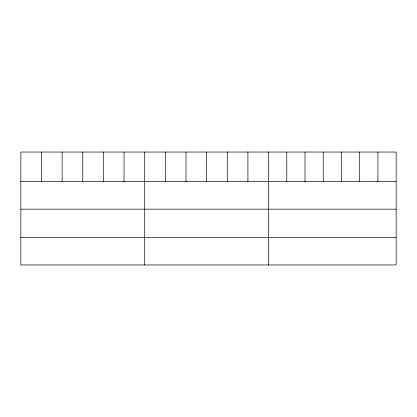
<?xml version="1.0" encoding="UTF-8"?>
<svg xmlns="http://www.w3.org/2000/svg" width="417" height="417" viewBox="0 0 417 417"><rect width="100%" height="100%" fill="white"/><g stroke="black" fill="none" stroke-linecap="round" stroke-linejoin="round"><path stroke-width="0.63" d="M396.15 181.687L396.15 264.957L20.85 264.957L20.85 152.043L396.15 152.043L396.15 181.687L20.85 181.687M20.85 209.167L396.15 209.167M20.85 237.476L396.15 237.476M377.922 152.043L377.922 181.687M359.694 152.043L359.694 181.687M341.466 152.043L341.466 181.687M323.232 152.043L323.232 181.687M305.004 152.043L305.004 181.687M286.776 152.043L286.776 181.687M268.548 152.043L268.548 264.957M247.906 152.043L247.906 181.687M227.265 152.043L227.265 181.687M206.623 152.043L206.623 181.687M185.982 152.043L185.982 181.687M165.34 152.043L165.34 181.687M144.699 152.043L144.699 264.957M124.058 152.043L124.058 181.687M103.416 152.043L103.416 181.687M82.775 152.043L82.775 181.687M62.133 152.043L62.133 181.687M41.491 152.043L41.491 181.687"/></g></svg>
